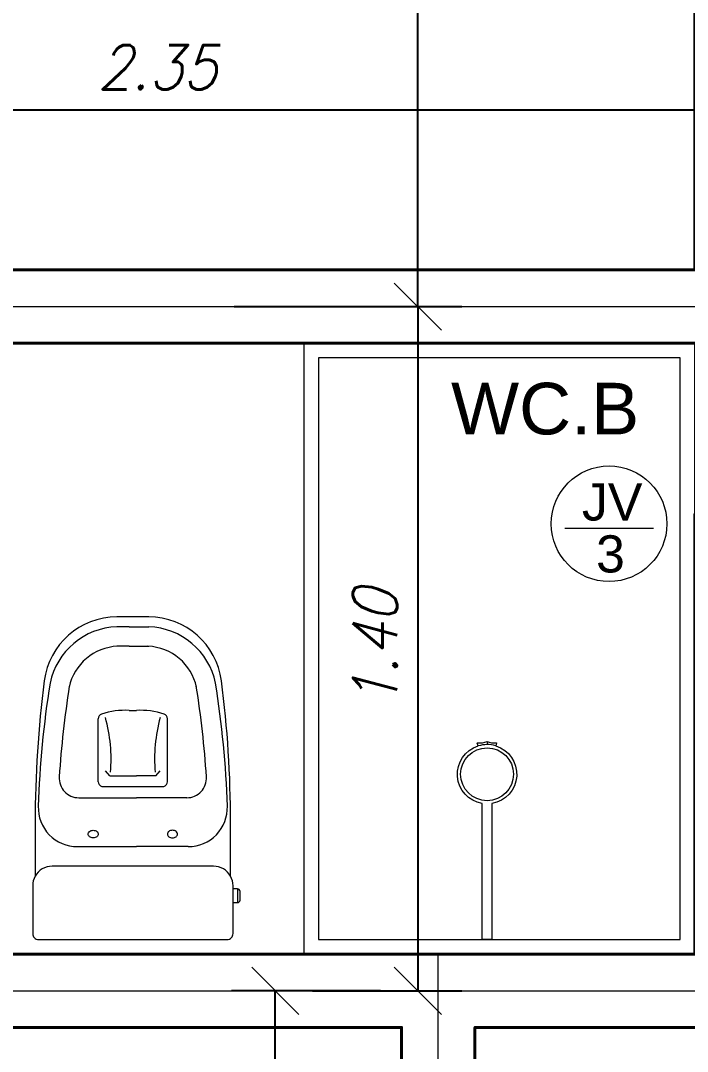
# Model space of a CAD drawing. Header units: millimetres. Extents: x 1865 to 2133, y 1062 to 1142.
# Drawn here: x 1976.176 to 1977.541, y 1084.505 to 1086.614 of the extents above; entities that cross this region are included whole.
import ezdxf

# ---------------------------------------------------------------- set-up
doc = ezdxf.new("R2010")
doc.units = ezdxf.units.MM
doc.header["$PDMODE"] = 35
for name, color, linetype, lineweight in [('Cota', 7, 'Continuous', 9), ('Eixo', 1, 'Continuous', 9), ('L_DECA', 7, 'Continuous', 13), ('Plarga', 7, 'Continuous', 40), ('texto', 7, 'Continuous', 13)]:
    doc.layers.add(name, color=color, linetype=linetype, lineweight=lineweight)
doc.styles.add('arial', font='arial.ttf')
doc.styles.add('romans15', font='romans.shx', dxfattribs={"width": 0.9, "oblique": 15})
doc.dimstyles.new('COTA_50', dxfattribs={"dimscale": 0.5, "dimtxt": 0.181, "dimasz": 0.193, "dimexe": 0.18, "dimexo": 0.15, "dimgap": 0.085, "dimtad": 1, "dimzin": 4, "dimdsep": 46, "dimtxsty": 'romans15', "dimblk1": 'OBLIQUE', "dimblk2": 'OBLIQUE', "dimsah": 1, "dimcen": 0.09, "dimclrd": 256, "dimclre": 256, "dimclrt": 256, "dimadec": 0, "dimazin": 0, "dimtfac": 1, "dimtmove": 2, "dimatfit": 3, "dimldrblk": 'NONE', "dimfxl": 1, "dimtolj": 1, "dimtzin": 1, "dimarcsym": 0})

# ---------------------------------------------------------------- blocks, each defined once
blk = doc.blocks.new('_OBLIQUE')
at = {"color": 0, "linetype": 'ByBlock'}
blk.add_line((-0.5, -0.5), (0.5, 0.5), dxfattribs=at)
blk = doc.blocks.new('*D238')
at = {"layer": 'Cota', "lineweight": -2, "transparency": 16777216}
for p, q in [((1976.7735, 1088.7793), (1977.0792, 1088.7793)), ((1976.9892, 1086.0293), (1976.9892, 1088.7793)), ((1976.6131, 1086.0293), (1977.0792, 1086.0293))]:
    blk.add_line(p, q, dxfattribs=at)
at = {"layer": 'Defpoints', "color": 0, "transparency": 16777216}
for p in [(1976.6985, 1088.7793), (1976.9892, 1088.7793), (1976.5381, 1086.0293)]:
    blk.add_point(p, dxfattribs=at)
at = {"layer": 'Cota', "lineweight": -2, "transparency": 16777216, "xscale": 0.0965, "yscale": 0.0965, "zscale": 0.0965}
for p, rotation in [((1976.9892, 1088.7793), 90), ((1976.9892, 1086.0293), 270)]:
    blk.add_blockref('_OBLIQUE', p, dxfattribs=dict(at, rotation=rotation))
at = {"layer": 'Cota', "transparency": 16777216, "insert": (1976.9015, 1087.4043), "char_height": 0.0905, "attachment_point": 5, "rotation": 90, "style": 'romans15'}
blk.add_mtext('\\A1;2.75', dxfattribs=at)
blk = doc.blocks.new('_None')
blk = doc.blocks.new('*D239')
at = {"layer": 'Cota', "lineweight": -2, "transparency": 16777216}
for p, q in [((1976.6131, 1086.0293), (1977.0792, 1086.0293)), ((1976.9892, 1086.0293), (1976.9892, 1084.6293)), ((1976.7735, 1084.6293), (1977.0792, 1084.6293))]:
    blk.add_line(p, q, dxfattribs=at)
at = {"layer": 'Defpoints', "color": 0, "transparency": 16777216}
for p in [(1976.5381, 1086.0293), (1976.6985, 1084.6293), (1976.9892, 1084.6293)]:
    blk.add_point(p, dxfattribs=at)
at = {"layer": 'Cota', "lineweight": -2, "transparency": 16777216, "xscale": 0.0965, "yscale": 0.0965, "zscale": 0.0965}
for p, rotation in [((1976.9892, 1086.0293), 90), ((1976.9892, 1084.6293), 270)]:
    blk.add_blockref('_OBLIQUE', p, dxfattribs=dict(at, rotation=rotation))
at = {"layer": 'Cota', "transparency": 16777216, "insert": (1976.9015, 1085.3293), "char_height": 0.0905, "attachment_point": 5, "rotation": 90, "style": 'romans15'}
blk.add_mtext('\\A1;1.40', dxfattribs=at)
blk = doc.blocks.new('*D251')
at = {"layer": 'Cota', "lineweight": -2, "transparency": 16777216}
for p, q in [((1976.913, 1084.6293), (1976.6074, 1084.6293)), ((1976.6974, 1081.8793), (1976.6974, 1084.6293)), ((1976.8808, 1081.8793), (1976.6074, 1081.8793))]:
    blk.add_line(p, q, dxfattribs=at)
at = {"layer": 'Defpoints', "color": 0, "transparency": 16777216}
for p in [(1976.6974, 1084.6293), (1976.988, 1084.6293), (1976.9558, 1081.8793)]:
    blk.add_point(p, dxfattribs=at)
at = {"layer": 'Cota', "lineweight": -2, "transparency": 16777216, "xscale": 0.0965, "yscale": 0.0965, "zscale": 0.0965}
for p, rotation in [((1976.6974, 1084.6293), 90), ((1976.6974, 1081.8793), 270)]:
    blk.add_blockref('_OBLIQUE', p, dxfattribs=dict(at, rotation=rotation))
at = {"layer": 'Cota', "transparency": 16777216, "insert": (1976.6096, 1083.2543), "char_height": 0.0905, "attachment_point": 5, "rotation": 90, "style": 'romans15'}
blk.add_mtext('\\A1;2.75', dxfattribs=at)
blk = doc.blocks.new('*D261')
at = {"layer": 'Cota', "lineweight": -2, "transparency": 16777216}
for p, q in [((1975.2808, 1086.1793), (1975.2808, 1086.5214)), ((1977.6308, 1086.1749), (1977.6308, 1086.5214)), ((1977.6308, 1086.4314), (1975.2808, 1086.4314))]:
    blk.add_line(p, q, dxfattribs=at)
at = {"layer": 'Defpoints', "color": 0, "transparency": 16777216}
for p in [(1975.2808, 1086.4314), (1975.2808, 1086.1043), (1977.6308, 1086.0999)]:
    blk.add_point(p, dxfattribs=at)
at = {"layer": 'Cota', "lineweight": -2, "transparency": 16777216, "xscale": 0.0965, "yscale": 0.0965, "zscale": 0.0965, "rotation": 180}
blk.add_blockref('_OBLIQUE', (1975.2808, 1086.4314), dxfattribs=at)
at = {"layer": 'Cota', "lineweight": -2, "transparency": 16777216, "xscale": 0.0965, "yscale": 0.0965, "zscale": 0.0965}
blk.add_blockref('_OBLIQUE', (1977.6308, 1086.4314), dxfattribs=at)
at = {"layer": 'Cota', "transparency": 16777216, "insert": (1976.4558, 1086.5191), "char_height": 0.0905, "attachment_point": 5, "style": 'romans15'}
blk.add_mtext('\\A1;2.35', dxfattribs=at)

msp = doc.modelspace()

# ---------------------------------------------------------------- linework, layer by layer
at = {"lineweight": 5}
for points in [[(1977.5558, 1085.9543), (1976.7558, 1085.9543), (1976.7558, 1084.7043), (1977.5558, 1084.7043)], [(1977.5258, 1085.9243), (1976.7858, 1085.9243), (1976.7858, 1084.7343), (1977.5258, 1084.7343)]]:
    msp.add_lwpolyline(points, close=True, dxfattribs=at)
at = {"layer": 'Cota', "color": 0}
msp.add_lwpolyline([(1977.2898, 1085.5757), (1977.4711, 1085.5757)], dxfattribs=at)
msp.add_circle((1977.3805, 1085.5849), 0.1183, dxfattribs=at)
at = {"layer": 'Eixo'}
for points in [[(1975.1558, 1086.0293), (1977.7058, 1086.0293)], [(1977.0308, 1081.8043), (1977.0308, 1084.7043)], [(1975.2058, 1084.6293), (1977.7058, 1084.6293)]]:
    msp.add_lwpolyline(points, dxfattribs=at)
at = {"layer": 'L_DECA', "color": 0}
for p, q in [((1976.3983, 1085.3743), (1976.3732, 1085.3743)), ((1976.3983, 1085.3743), (1976.4133, 1085.3743)), ((1976.4133, 1085.3743), (1976.4384, 1085.3743)), ((1976.3983, 1085.3343), (1976.3732, 1085.3343)), ((1976.3983, 1085.3343), (1976.4133, 1085.3343)), ((1976.4133, 1085.3343), (1976.4384, 1085.3343)), ((1976.3983, 1085.2029), (1976.4133, 1085.2029)), ((1976.335, 1085.0571), (1976.335, 1085.1859)), ((1976.4766, 1085.0571), (1976.4766, 1085.1859)), ((1976.3585, 1085.0691), (1976.3497, 1085.0794)), ((1976.4531, 1085.0691), (1976.4619, 1085.0794)), ((1976.3585, 1085.0691), (1976.3983, 1085.0691)), ((1976.3983, 1085.0691), (1976.4133, 1085.0691)), ((1976.4531, 1085.0691), (1976.4133, 1085.0691)), ((1976.3422, 1085.0474), (1976.4693, 1085.0474)), ((1976.2951, 1085.0243), (1976.3983, 1085.0243)), ((1976.3983, 1085.0243), (1976.4133, 1085.0243)), ((1976.5164, 1085.0243), (1976.4133, 1085.0243)), ((1976.2922, 1084.9243), (1976.3983, 1084.9243)), ((1976.5193, 1084.9243), (1976.4133, 1084.9243)), ((1976.5708, 1084.8843), (1976.2408, 1084.8843)), ((1976.6108, 1084.8097), (1976.6108, 1084.8379)), ((1976.6202, 1084.8379), (1976.6202, 1084.8097))]:
    msp.add_line(p, q, dxfattribs=at)
at = {"layer": 'L_DECA', "color": 0, "lineweight": 5}
msp.add_line((1977.1308, 1085.1396), (1977.1308, 1085.1331), dxfattribs=at)
msp.add_line((1977.1308, 1085.1396), (1977.1308, 1085.1331), dxfattribs=at)
msp.add_lwpolyline([(1976.3983, 1085.3943), (1976.3732, 1085.3943, 0.377152), (1976.2244, 1085.2634, 0.032054), (1976.2058, 1084.9734), (1976.2058, 1084.8636, 0.127017), (1976.2008, 1084.8443), (1976.2008, 1084.7463, 0.414214), (1976.2128, 1084.7343), (1976.5988, 1084.7343, 0.414214), (1976.6108, 1084.7463), (1976.6108, 1084.8097), (1976.6202, 1084.8097, 0.414214), (1976.6252, 1084.8147), (1976.6252, 1084.8329, 0.414214), (1976.6202, 1084.8379), (1976.6108, 1084.8379), (1976.6108, 1084.8443, 0.127017), (1976.6058, 1084.8636), (1976.6058, 1084.9734, 0.032054), (1976.5872, 1085.2634, 0.377152), (1976.4384, 1085.3943), (1976.4133, 1085.3943)], format="xyb", close=True, dxfattribs=at)
at = {"layer": 'L_DECA', "lineweight": 5}
msp.add_lwpolyline([(1977.1108, 1085.136, -0.539623), (1977.1114, 1085.1366, 0.128878), (1977.1308, 1085.1396, 0.125633), (1977.1497, 1085.1366, -0.533279), (1977.1502, 1085.136), (1977.1485, 1085.1305, -0.792167), (1977.1408, 1085.0124), (1977.1408, 1084.7343), (1977.1208, 1084.7343), (1977.1208, 1085.0124, -0.789351), (1977.1126, 1085.1303)], format="xyb", close=True, dxfattribs=at)
at = {"layer": 'L_DECA', "color": 0}
for points in [[(1976.3144, 1084.9499, -0.1249), (1976.3151, 1084.9528, -0.105797), (1976.3174, 1084.9555, -0.086669), (1976.3206, 1084.9571, -0.076734), (1976.3247, 1084.9578, -0.076734), (1976.3287, 1084.9571, -0.086669), (1976.332, 1084.9555, -0.105797), (1976.3342, 1084.9528, -0.1249), (1976.335, 1084.9499, -0.1249), (1976.3342, 1084.947, -0.105797), (1976.332, 1084.9443, -0.086669), (1976.3287, 1084.9427, -0.076734), (1976.3247, 1084.942, -0.076734), (1976.3206, 1084.9427, -0.086669), (1976.3174, 1084.9443, -0.105797), (1976.3151, 1084.947, -0.1249)], [(1976.4972, 1084.9499, 0.1249), (1976.4964, 1084.9528, 0.105797), (1976.4942, 1084.9555, 0.086669), (1976.4909, 1084.9571, 0.076734), (1976.4869, 1084.9578, 0.076734), (1976.4828, 1084.9571, 0.086669), (1976.4796, 1084.9555, 0.105797), (1976.4773, 1084.9528, 0.1249), (1976.4766, 1084.9499, 0.1249), (1976.4773, 1084.947, 0.105797), (1976.4796, 1084.9443, 0.086669), (1976.4828, 1084.9427, 0.076734), (1976.4869, 1084.942, 0.076734), (1976.4909, 1084.9427, 0.086669), (1976.4942, 1084.9443, 0.105797), (1976.4964, 1084.947, 0.1249)]]:
    msp.add_lwpolyline(points, format="xyb", close=True, dxfattribs=at)
msp.add_lwpolyline([(1976.3983, 1084.9243), (1976.4133, 1084.9243)], dxfattribs=at)
at = {"layer": 'L_DECA', "color": 0, "lineweight": 5}
msp.add_circle((1977.1308, 1085.0723), 0.0541, dxfattribs=at)
at = {"layer": 'L_DECA', "color": 0}
for centre, radius, start, end in [((1976.3791, 1085.2284), 0.146, 92.3498, 168.0127), ((1976.4324, 1085.2284), 0.146, 11.9873, 87.6502), ((1976.3791, 1085.2284), 0.106, 92.3498, 168.0127), ((1976.4324, 1085.2284), 0.106, 11.9873, 87.6502), ((1978.2274, 1084.9416), 2.0162, 170.9502, 178.1443), ((1978.2274, 1084.9416), 1.9762, 170.9502, 176.3667), ((1974.5841, 1084.9416), 1.9762, 3.6333, 9.0498), ((1974.5841, 1084.9416), 2.0162, 1.8557, 9.0498), ((1976.3895, 1085.0529), 0.1503, 86.6619, 108.5221), ((1976.422, 1085.0529), 0.1503, 71.4779, 93.3381), ((1976.345, 1085.1859), 0.01, 108.5221, 180), ((1976.0491, 1085.1042), 0.3121, 354.8948, 15.623), ((1976.7624, 1085.1042), 0.3121, 164.377, 185.1052), ((1976.4666, 1085.1859), 0.01, 0, 71.4779), ((1976.2951, 1085.0643), 0.04, 176.3667, 270), ((1976.345, 1085.0571), 0.01, 180, 254.1688), ((1976.4666, 1085.0571), 0.01, 285.8312, 0), ((1976.5164, 1085.0643), 0.04, 270, 3.6333), ((1976.2922, 1085.0043), 0.08, 178.1443, 270), ((1976.5193, 1085.0043), 0.08, 270, 1.8557), ((1976.2408, 1084.8443), 0.04, 90, 151.045), ((1976.5708, 1084.8443), 0.04, 28.955, 90)]:
    msp.add_arc(centre, radius, start, end, dxfattribs=at)
at = {"layer": 'L_DECA', "color": 0, "lineweight": 5}
msp.add_arc((1977.1308, 1085.0723), 0.0608, 73.0092, 107.388, dxfattribs=at)
at = {"layer": 'Plarga'}
for points in [[(1977.7058, 1086.9043), (1977.5558, 1086.9043), (1977.5558, 1086.1043), (1975.1558, 1086.1043), (1975.1558, 1085.9543), (1975.2058, 1085.9543), (1975.2058, 1085.9043), (1975.3558, 1085.9043), (1975.3558, 1085.9543), (1977.7058, 1085.9543)], [(1977.5558, 1084.7043), (1977.5558, 1085.6043), (1977.7058, 1085.6043), (1977.7058, 1084.5543), (1977.1058, 1084.5543), (1977.1058, 1081.8043), (1976.9558, 1081.8043), (1976.9558, 1084.5543), (1975.2058, 1084.5543), (1975.2058, 1085.1543), (1975.3558, 1085.1543), (1975.3558, 1084.7043)]]:
    msp.add_lwpolyline(points, close=True, dxfattribs=at)

# ---------------------------------------------------------------- texts
at = {"layer": 'texto', "style": 'arial'}
msp.add_text('WC.B', height=0.10557, dxfattribs=at).set_placement((1977.0571, 1085.7678))
at = {"layer": 'texto', "color": 0, "style": 'arial'}
for s, height, p in [('JV', 0.07601, (1977.3249, 1085.5916)), ('3', 0.076, (1977.3538, 1085.4853))]:
    msp.add_text(s, height=height, dxfattribs=at).set_placement(p)

# ---------------------------------------------------------------- dimensions: what is measured, and where the dimension line sits
at = {"layer": 'Cota'}
for base, p1, p2, angle, picture, middle in [((1976.9892, 1088.7793), (1976.5381, 1086.0293), (1976.6985, 1088.7793), 270, '*D238', (1976.9015, 1087.4043)), ((1976.9892, 1084.6293), (1976.5381, 1086.0293), (1976.6985, 1084.6293), 90, '*D239', (1976.9015, 1085.3293)), ((1976.6974, 1084.6293), (1976.9558, 1081.8793), (1976.988, 1084.6293), 270, '*D251', (1976.6096, 1083.2543))]:
    dim = msp.add_linear_dim(base=base, p1=p1, p2=p2, angle=angle, dimstyle='COTA_50', dxfattribs=at)
    dim.commit()
    dim.dimension.update_dxf_attribs({"geometry": picture, "text_midpoint": middle})
dim = msp.add_linear_dim(base=(1975.2808, 1086.4314), p1=(1977.6308, 1086.0999), p2=(1975.2808, 1086.1043), dimstyle='COTA_50', dxfattribs=at)
dim.commit()
dim.dimension.update_dxf_attribs({"geometry": '*D261', "text_midpoint": (1976.4558, 1086.5191)})

doc.saveas('drawing.dxf')
